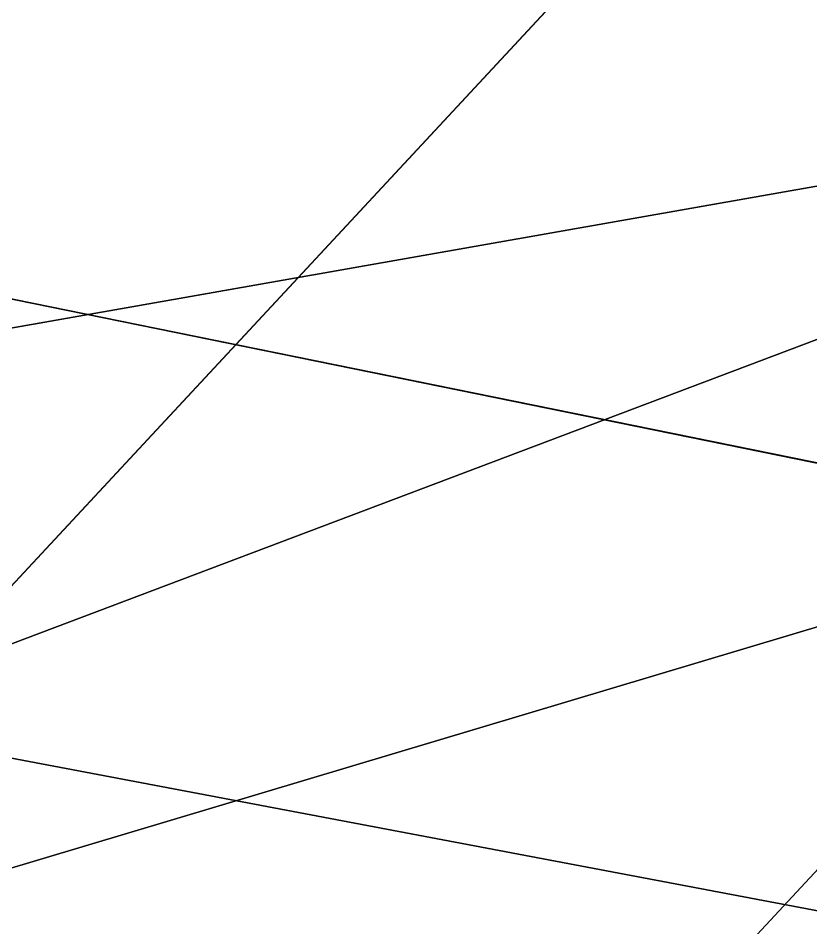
# Model space of a CAD drawing. Header units: metres. Extents: x 503497 to 504361, y 6966567 to 6966857.
# Drawn here: x 504143.379 to 504143.982, y 6966712.398 to 6966713.09 of the extents above; entities that cross this region are included whole.
import ezdxf

# ---------------------------------------------------------------- set-up
doc = ezdxf.new("R2010")
doc.units = ezdxf.units.M

msp = doc.modelspace()

# ---------------------------------------------------------------- linework, layer by layer
at = {"layer": 'SHADOW_APPROVED_20260111T072000'}
for points in [[(504152.9477, 6966710.2148), (504167.8718, 6966707.8869), (504094.698, 6966722.7909), (504079.7739, 6966725.1188), (504152.9477, 6966710.2148)], [(504167.8718, 6966707.8869), (504167.5638, 6966705.9126), (504094.39, 6966720.8166), (504094.698, 6966722.7909), (504167.8718, 6966707.8869)]]:
    msp.add_lwpolyline(points, close=True, dxfattribs=at)
at = {"layer": 'SHADOW_APPROVED_20260114T072400'}
for points in [[(504152.9477, 6966710.2148), (504167.8718, 6966707.8869), (504095.8634, 6966721.5256), (504080.9393, 6966723.8535), (504152.9477, 6966710.2148)], [(504167.8718, 6966707.8869), (504167.5638, 6966705.9126), (504095.5554, 6966719.5513), (504095.8634, 6966721.5256), (504167.8718, 6966707.8869)]]:
    msp.add_lwpolyline(points, close=True, dxfattribs=at)
at = {"layer": 'SHADOW_APPROVED_20260314T074000'}
for points in [[(504144.1851, 6966710.622), (504144.5661, 6966713.0647), (504056.8116, 6966697.6083), (504056.4306, 6966695.1656), (504144.1851, 6966710.622)], [(504144.5661, 6966713.0647), (504153.1826, 6966711.7206), (504065.4281, 6966696.2642), (504056.8116, 6966697.6083), (504144.5661, 6966713.0647)]]:
    msp.add_lwpolyline(points, close=True, dxfattribs=at)
at = {"layer": 'SHADOW_APPROVED_20260426T070000'}
for points in [[(504144.1851, 6966710.622), (504144.5661, 6966713.0647), (503927.4385, 6966631.0029), (503927.0575, 6966628.5602), (504144.1851, 6966710.622)], [(504144.5661, 6966713.0647), (504153.1826, 6966711.7206), (503936.055, 6966629.6588), (503927.4385, 6966631.0029), (504144.5661, 6966713.0647)]]:
    msp.add_lwpolyline(points, close=True, dxfattribs=at)
at = {"layer": 'SHADOW_APPROVED_20260621T090000'}
for points in [[(504162.3543, 6966751.1815), (504177.0609, 6966748.8875), (504113.0745, 6966680.073), (504098.3679, 6966682.367), (504162.3543, 6966751.1815)], [(504177.0609, 6966748.8875), (504175.3149, 6966737.6944), (504111.3285, 6966668.8799), (504113.0745, 6966680.073), (504177.0609, 6966748.8875)], [(504144.1851, 6966710.622), (504144.5661, 6966713.0647), (504086.0498, 6966650.1331), (504085.6688, 6966647.6904), (504144.1851, 6966710.622)], [(504144.5661, 6966713.0647), (504153.1826, 6966711.7206), (504094.6663, 6966648.789), (504086.0498, 6966650.1331), (504144.5661, 6966713.0647)]]:
    msp.add_lwpolyline(points, close=True, dxfattribs=at)
at = {"layer": 'SHADOW_APPROVED_20261221T170000'}
for points in [[(504128.3574, 6966713.6393), (504140.8554, 6966711.6898), (504244.0553, 6966742.5774), (504231.5573, 6966744.5269), (504128.3574, 6966713.6393)], [(504140.8554, 6966711.6898), (504140.7719, 6966711.1544), (504243.9718, 6966742.042), (504244.0553, 6966742.5774), (504140.8554, 6966711.6898)], [(504140.8554, 6966711.6898), (504140.8554, 6966711.6898), (504244.0553, 6966742.5774), (504244.0553, 6966742.5774), (504140.8554, 6966711.6898)]]:
    msp.add_lwpolyline(points, close=True, dxfattribs=at)
at = {"layer": 'SHADOW_COMPARATOR_RL48_20260111T072000'}
for points in [[(504152.9477, 6966710.2148), (504167.8718, 6966707.8869), (504122.2445, 6966717.1803), (504107.3204, 6966719.5082), (504152.9477, 6966710.2148)], [(504167.8718, 6966707.8869), (504167.5638, 6966705.9126), (504121.9365, 6966715.206), (504122.2445, 6966717.1803), (504167.8718, 6966707.8869)]]:
    msp.add_lwpolyline(points, close=True, dxfattribs=at)
at = {"layer": 'SHADOW_COMPARATOR_RL48_20260114T072400'}
for points in [[(504152.9477, 6966710.2148), (504167.8718, 6966707.8869), (504122.9712, 6966716.3913), (504108.0471, 6966718.7192), (504152.9477, 6966710.2148)], [(504167.8718, 6966707.8869), (504167.5638, 6966705.9126), (504122.6632, 6966714.417), (504122.9712, 6966716.3913), (504167.8718, 6966707.8869)]]:
    msp.add_lwpolyline(points, close=True, dxfattribs=at)
at = {"layer": 'SHADOW_COMPARATOR_RL48_20260314T074000'}
for points in [[(504144.1851, 6966710.622), (504144.5661, 6966713.0647), (504089.847, 6966703.4269), (504089.466, 6966700.9842), (504144.1851, 6966710.622)], [(504144.5661, 6966713.0647), (504153.1826, 6966711.7206), (504098.4635, 6966702.0828), (504089.847, 6966703.4269), (504144.5661, 6966713.0647)]]:
    msp.add_lwpolyline(points, close=True, dxfattribs=at)
at = {"layer": 'SHADOW_COMPARATOR_RL48_20260426T070000'}
for points in [[(504144.1851, 6966710.622), (504144.5661, 6966713.0647), (504009.1768, 6966661.8953), (504008.7958, 6966659.4526), (504144.1851, 6966710.622)], [(504144.5661, 6966713.0647), (504153.1826, 6966711.7206), (504017.7933, 6966660.5512), (504009.1768, 6966661.8953), (504144.5661, 6966713.0647)]]:
    msp.add_lwpolyline(points, close=True, dxfattribs=at)
at = {"layer": 'SHADOW_COMPARATOR_RL48_20260621T090000'}
for points in [[(504162.3543, 6966751.1815), (504177.0609, 6966748.8875), (504140.5732, 6966709.6467), (504125.8666, 6966711.9407), (504162.3543, 6966751.1815)], [(504177.0609, 6966748.8875), (504175.3149, 6966737.6944), (504138.8272, 6966698.4536), (504140.5732, 6966709.6467), (504177.0609, 6966748.8875)], [(504144.1851, 6966710.622), (504144.5661, 6966713.0647), (504108.0784, 6966673.8239), (504107.6974, 6966671.3812), (504144.1851, 6966710.622)], [(504144.5661, 6966713.0647), (504153.1826, 6966711.7206), (504116.6949, 6966672.4798), (504108.0784, 6966673.8239), (504144.5661, 6966713.0647)]]:
    msp.add_lwpolyline(points, close=True, dxfattribs=at)
at = {"layer": 'SHADOW_COMPARATOR_RL48_20261221T170000'}
for points in [[(504128.3574, 6966713.6393), (504140.8554, 6966711.6898), (504205.2054, 6966730.9497), (504192.7074, 6966732.8992), (504128.3574, 6966713.6393)], [(504140.8554, 6966711.6898), (504140.7719, 6966711.1544), (504205.1219, 6966730.4143), (504205.2054, 6966730.9497), (504140.8554, 6966711.6898)], [(504140.8554, 6966711.6898), (504140.8554, 6966711.6898), (504205.2054, 6966730.9497), (504205.2054, 6966730.9497), (504140.8554, 6966711.6898)]]:
    msp.add_lwpolyline(points, close=True, dxfattribs=at)

doc.saveas('drawing.dxf')
